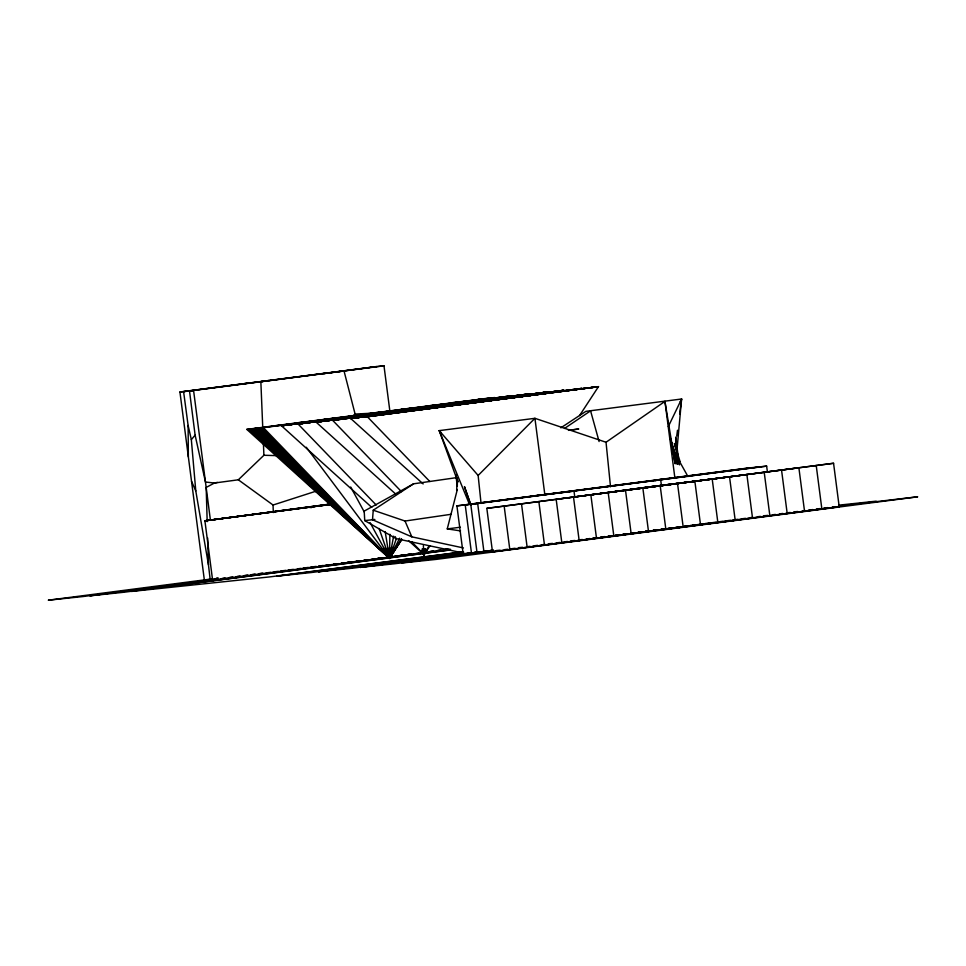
<?xml version="1.0" encoding="UTF-8"?>
<svg xmlns="http://www.w3.org/2000/svg" width="966" height="966" viewBox="0 0 966 966"><rect width="100%" height="100%" fill="white"/><g stroke="black" fill="none" stroke-linecap="round" stroke-linejoin="round"><path stroke-width="1.45" d="M483.495 398.765L246.801 429.387L389.503 558.336L389.527 547.819M248.648 429.194L389.503 558.336L389.878 534.27M457.389 480.404L457.304 486.224L455.795 474.584M408.521 540.586L424.122 554.689L424.303 548.664M456.664 490.414L457.196 478.882M463.439 547.939L411.818 536.842L372.502 519.768L373.238 510.205L413.593 483.809L456.024 477.711M676.78 452.064L681.598 399.006L585.903 411.335L560.848 427.829M411.625 541.733L424.122 554.689L424.4 551.707M422.299 552.323L424.122 554.689L424.702 550.246M676.707 436.197L677.492 430.244M679.641 413.883L681.598 399.006L680.281 401.663M252.343 428.807L389.503 558.336L389.902 555.365L389.503 558.336L250.496 429.001M492.72 397.787L254.191 428.614L389.503 558.336L390.457 552.383M422.553 552.117L424.122 554.689L425.1 548.736M256.038 428.421L389.503 558.336L391.29 548M257.886 428.228L389.503 558.336L393.621 536.166M421.949 550.765L424.122 554.689L424.774 551.743L424.122 554.689L421.852 550.777M261.581 427.841L389.503 558.336L390.216 555.402L389.503 558.336L259.733 428.035M422.07 550.668L424.122 554.689L424.859 551.767L424.122 554.689L422.673 552.045M460.528 530.902L447.258 528.897L457.329 489.508M383.55 551.61L389.503 558.336L390.276 555.426L389.503 558.336L263.416 427.648L246.801 429.387M422.83 551.972L424.122 554.689L425.728 548.881M401.808 539.499L389.503 558.336L384.649 552.552L389.503 558.336L390.336 555.45L389.503 558.336L383.587 551.538M423.096 551.876L424.122 554.689L424.98 551.827L424.122 554.689L422.009 549.074M422.613 550.427L424.122 554.689L425.438 550.391M422.794 548.857L424.122 554.689L425.463 550.391M384.734 552.552L389.503 558.336L390.844 554.025M384.77 552.492L389.503 558.336L391.351 552.637M401.687 539.366L389.503 558.336L385.808 553.603L389.503 558.336L393.343 546.937M382.198 548.773L389.503 558.336L396.398 538.545M401.566 539.245L389.503 558.336L387.016 554.556L389.503 558.336L391.182 554.17L389.503 558.336L306.294 447.246M423.736 551.707L424.122 554.689L425.873 550.56M387.064 554.556L389.503 558.336L391.266 554.194M398.873 542.977L389.503 558.336L387.221 554.46L389.503 558.336L391.315 554.182L389.503 558.336L387.088 554.52L389.503 558.336L401.445 539.113M386.509 553.12L389.503 558.336L391.375 554.243M370.099 522.666L389.503 558.336L392.063 552.878L389.503 558.336L383.659 547.879M668.303 426.61L681.598 399.006M398.004 544.16L389.503 558.336L388.247 555.607L389.503 558.336L394.804 547.589M388.284 555.607L389.503 558.336L399.67 538.159M397.907 544.063L389.503 558.336L388.344 555.571L389.503 558.336L395.348 547.819M423.784 551.695L424.122 554.689L428.518 546.804M397.05 545.271L389.503 558.336L388.404 555.535L389.503 558.336L396.157 546.587M423.676 550.197L424.122 554.689L429.87 545.899M579.576 415.549L598.461 386.666L350.682 418.459L423.144 483.942M213.124 579.177L210.177 579.564L208.451 564.772L195.784 490.921L191.34 439.651L195.12 435.147L189.505 390.976L383.985 365.8L389.829 410.84M481.056 503.443L478.134 475.453L534.923 418.314L606.032 442.247L664.946 401.409L675.174 463.837L670.006 436.765L677.359 464.356L671.044 441.148L679.545 464.875L676.925 459.587M195.12 435.147L205.468 482.034L214.464 483.024L238.324 479.8L263.899 455.276L277.302 455.638M352.904 416.129L355.102 414.064L374.011 413.098M330.167 504.119L204.901 520.807L212.641 580.445L215.032 578.61M564.53 428.433L590.576 410.84L599.101 441.547M413.593 483.809L364.194 511.111L364.737 520.602L396.06 538.617L460.734 552.48L463.728 552.226M425.245 552.612L450.47 549.4L212.641 580.445L216.65 578.356M341.36 563.395L347.953 562.707L212.641 580.445L217.978 577.68M294.533 569.505L212.641 580.445L215.346 579.165M212.641 580.445L216.903 579.032M238.324 479.8L273.052 505.025L315.471 491.356L319.42 493.529M217.35 482.396L214.464 483.024L206.169 487.444L207.183 521.64M804.533 511.231L798.882 467.785L486.828 508.345L492.479 551.803L839.2 506.727L833.561 463.269L642.861 488.059L648.5 531.517L652.159 530.817M337.871 418.58L339.803 418.266M470.816 401.433L472.76 401.119M191.34 439.651L188.116 425.463L183.588 391.604L246.849 383.285M373.238 510.205L405.032 521.036L450.929 514.323M326.955 372.876L327.909 372.852L259.552 381.896L262.172 381.558L260.856 381.811L262.716 426.791M352.819 416.612L340.539 418.302L372.647 414.1M457.812 403.088L470.092 401.397L437.984 405.599M561.826 542.783L556.175 499.337L660.201 485.813L665.84 529.259L653.366 530.576L752.514 517.993L746.875 474.548L625.521 490.317L631.16 533.775L651.893 530.793L492.479 551.803M371.729 507.343L281.432 425.752L338.933 418.411M401.445 491.646L332.678 420.355L563.83 390.312L316.063 422.106L395.215 493.626M471.698 401.288L529.199 393.947L298.047 424.002L376.197 505.013M444.65 406.565L350.682 418.459L598.461 386.666L367.309 416.72L429.822 481.515M503.491 398.837L350.682 418.459L426.996 408.618M417.819 410.007L424.267 409.101M355.331 417.203L316.063 422.106L547.203 392.051L332.678 420.355L378.008 414.293L374.965 414.619M459.079 404.561L457.389 404.802L460.311 404.428M490.064 400.564L491.754 400.335L488.832 400.697M506.631 398.403L516.327 397.086L504.494 398.572M524.876 396.024L531.312 395.13M328.476 504.3L204.901 520.807L330.384 504.494M371.161 414.402L439.458 405.297M417.07 409.946L412.905 410.526L437.538 407.507M445.652 406.3L581.834 388.417L544.8 393.355M839.2 506.727L653.366 530.576L717.847 522.497L712.208 479.051L647.727 487.118L590.854 494.821L596.493 538.279L651.917 530.769L579.153 540.537L573.514 497.079L647.727 487.118L677.528 483.555L683.179 527.013L653.366 530.576L735.186 520.251L729.535 476.793L647.727 487.118L608.182 492.575L613.833 536.021L651.905 530.781L527.146 547.299L521.507 503.841M465.66 402.979L456.532 403.933L547.203 392.051L501.873 398.113L504.916 397.799M460.54 404.44L470.949 402.943M482.094 401.566L488.603 400.685M478.194 402.182L486.248 401.107M522.147 396.507L536.239 394.611L511.606 397.618M297.516 569.107L316.872 566.523M319.855 566.124L339.163 563.625M369.966 367.442L323.743 373.564L344.029 370.992L355.102 414.064M489.919 398.849L298.047 424.002L529.199 393.947L281.432 425.752L357.794 416.092M466.083 402.061L298.047 424.002L347.917 417.409M462.714 402.291L512.584 395.698L281.432 425.752L448.61 404.331M547.203 392.051L479.208 401.023L485.282 400.383M524.357 396L581.834 388.417M569.179 430.268L578.779 429.001L568.443 430.353M298.047 424.002L512.584 395.698M389.962 413.569L350.682 418.459L447.608 406.022M329.575 504.397L308.444 507.235L311.378 507.657M330.275 504.373L204.901 520.807L329.261 504.578M212.798 579.286L204.369 580.168L179.93 391.991L376.692 366.561M244.326 383.695L268.971 380.519M263.416 427.648L494.568 397.594L477.953 399.344M316.063 422.106L563.83 390.312L316.063 422.106L423.35 408.473L414.233 409.439M457.051 477.615L457.944 482.022L439.228 430.631L534.923 418.314L544.921 495.341M492.865 550.825L463.197 554.17L456.918 505.882L745.861 468.317L766.642 466.131L767.402 471.988M752.091 467.665L465.238 505.013L471.505 553.289L487.806 551.175M761.099 466.723L470.78 504.433L477.047 552.709L493.348 550.584M456.918 505.882L766.642 466.131M486.828 508.345L833.561 463.269M209.815 579.202L48.3 600.2L82.931 596.553L217.531 579.057M204.369 580.168L211.808 579.202M222.011 578.477L225.006 578.091M229.485 577.499L232.48 577.113M236.972 576.533L239.954 576.147M244.446 575.555L247.441 575.168M251.921 574.589L254.915 574.202M259.407 573.611L262.39 573.224M347.639 562.14L350.634 561.753M377.549 558.251L380.544 557.865M399.984 555.341L402.967 554.955M407.459 554.363L410.453 553.977M429.894 551.453L432.889 551.067M437.369 550.475L440.363 550.089M444.843 549.509L447.838 549.123M212.484 579.89L89.85 595.829L124.481 592.182L450.506 549.799M215.478 579.491L218.473 579.105M222.953 578.525L225.947 578.139M228.942 577.753L233.422 577.161M236.416 576.774L240.908 576.195M245.388 575.603L248.383 575.217M251.377 574.83L255.857 574.251M258.852 573.864L263.332 573.273M267.824 572.693L270.818 572.307M275.298 571.715L278.293 571.329M281.287 570.942L285.767 570.363M288.762 569.964L293.241 569.385M297.733 568.805L300.728 568.419M303.71 568.02L308.202 567.44M311.197 567.054L315.677 566.474M318.671 566.076L323.151 565.496M326.146 565.11L329.14 564.724M333.62 564.132L336.615 563.746M341.107 563.166L344.089 562.78M348.581 562.188L351.576 561.801M356.056 561.222L359.05 560.835M363.542 560.244L366.525 559.857M371.016 559.278L374.011 558.891M378.491 558.3L381.485 557.913M385.965 557.334L388.96 556.947M393.452 556.356L396.434 555.969M400.926 555.39L403.921 555.003M408.401 554.412L411.395 554.025M415.875 553.446L418.87 553.059M430.836 551.501L433.831 551.115M438.31 550.523L441.305 550.137M444.3 549.751L448.779 549.171M449.951 550.04L131.412 591.458L269.925 576.883L461.35 551.997M462.291 552.045L276.844 576.159L311.475 572.512L462.521 552.878M463.463 552.926L318.406 571.787L353.025 568.141L469.681 552.975M474.173 552.395L477.156 552.009M470.623 553.023L359.956 567.416L394.587 563.77L493.288 550.946M473.618 552.637L478.098 552.057M482.589 551.477L485.584 551.079M490.064 550.499L493.058 550.113M838.524 505.194L876.15 501.173M463.197 554.17L479.498 552.045M482.457 551.658L486.9 551.079M489.871 550.692L492.829 550.318M490.764 550.789L493.735 550.403M496.283 550.548L500.219 550.209M504.699 549.63L507.693 549.243M512.185 548.652L515.168 548.265M518.718 547.637L522.654 547.299M527.134 546.708L530.129 546.321M534.609 545.742L537.603 545.355M542.095 544.764L545.078 544.377M548.628 543.749L552.564 543.411M557.044 542.82L560.038 542.433M564.518 541.854L567.513 541.467M571.063 540.827L574.987 540.489M578.537 539.861L582.474 539.523M586.954 538.931L589.948 538.545M592.943 538.159L597.423 537.579M600.973 536.939L604.897 536.601M608.447 535.973L612.384 535.635M615.366 535.236L619.858 534.657M622.853 534.27L627.332 533.691M630.883 533.051L634.819 532.713M638.357 532.085L642.293 531.747M645.288 531.348L649.768 530.769M652.762 530.382L657.242 529.803M661.734 529.211L664.729 528.825M667.711 528.438L672.203 527.847M675.198 527.46L679.678 526.881M684.17 526.301L687.152 525.902M690.147 525.516L694.639 524.936M697.621 524.55L702.113 523.958M705.108 523.572L709.587 522.992M712.582 522.606L715.577 522.22M720.056 521.628L723.051 521.242M727.531 520.662L730.525 520.276M735.017 519.684L738 519.297M742.492 518.718L745.486 518.331M749.966 517.74L752.961 517.353M757.453 516.774L760.435 516.387M763.985 515.747L767.91 515.409M772.402 514.83L775.396 514.431M779.876 513.852L782.871 513.465M786.409 512.837L790.345 512.487M793.895 511.859L797.831 511.521M802.311 510.942L805.306 510.543M808.3 510.157L812.78 509.577M816.33 508.949L820.255 508.599M823.805 507.971L827.741 507.633M832.221 507.053L835.216 506.655M838.754 506.027L917.7 496.802L436.137 559.399L401.506 563.045M456.544 404.863L464.912 403.788M508.273 398.173L367.309 416.72L404.343 411.77L402.713 411.939M509.589 398.028L598.461 386.666L559.181 391.568M440.87 406.964L550.886 392.715L501.535 399.103M342.157 563.178L361.453 560.727M364.411 560.352L368.867 559.785M371.838 559.411L391.121 556.947M394.092 556.573L422.275 552.987M362.021 415.368L367.116 414.728M447.258 528.897L460.396 527.231M501.185 399.079L496.596 399.622M447.958 406.058L452.547 405.503M647.727 487.118L694.868 481.31L700.507 524.755L653.366 530.576M452.825 403.607L462.002 402.484M372.502 519.768L374.108 519.587M364.737 520.602L374.868 519.479M370.328 367.237L383.985 365.8M179.93 391.991L193.586 390.554L210.443 520.36M452.269 402.677L468.884 400.926M426.586 406.022L443.201 404.271M400.902 409.355L417.517 407.616M375.219 412.699L391.834 410.948M399.236 410.49L411.395 409.21M472.265 402.81L473.34 402.689M475.803 402.436L476.878 402.327M349.535 416.032L366.15 414.293M323.851 419.377L340.467 417.626M298.168 422.71L314.783 420.971M398.258 412.41L399.888 412.24M272.484 426.054L289.1 424.303M659.174 479.595L665.417 478.931L655.153 480.488L660.696 479.909L661.456 485.765M533.969 495.872L574.009 491.175L574.77 497.031M376.921 412.953L381.292 412.736M469.391 504.204L439.228 430.631L478.134 475.453M439.228 430.631L441.196 432.925M674.763 452.897L687.973 476.564M350.706 487.009L364.351 512.101M191.534 481.322L195.784 490.921M395.191 536.625L396.06 538.617M405.032 521.036L411.818 536.842M387.39 552.721L389.503 558.336L389.443 552.335M385.941 548.495L389.503 558.336L389.431 555.341L389.503 558.336L379.095 528.487M470.937 505.109L464.453 486.623L470.744 504.82M680.04 461.434L674.401 443.527L678.337 457.486L675.693 437.115L676.128 444.577M388.875 555.414L389.503 558.336L385.168 531.602M388.9 555.378L389.503 558.336L387.68 547.951M388.658 553.892L389.503 558.336M816.222 465.527L821.861 508.985M781.542 470.031L787.193 513.489M764.215 472.289L769.854 515.735M664.946 401.409L674.823 477.506M538.847 501.583L544.486 545.041M504.167 506.099L509.806 549.545M477.699 503.697L483.966 551.984M606.032 442.247L610.524 486.828M423.337 545.693L424.122 554.689M263.404 443.285L263.899 455.276M273.052 505.025L273.306 512.56M207.666 538.002L208.451 564.772M188.116 425.463L188.358 456.906"/></g></svg>
